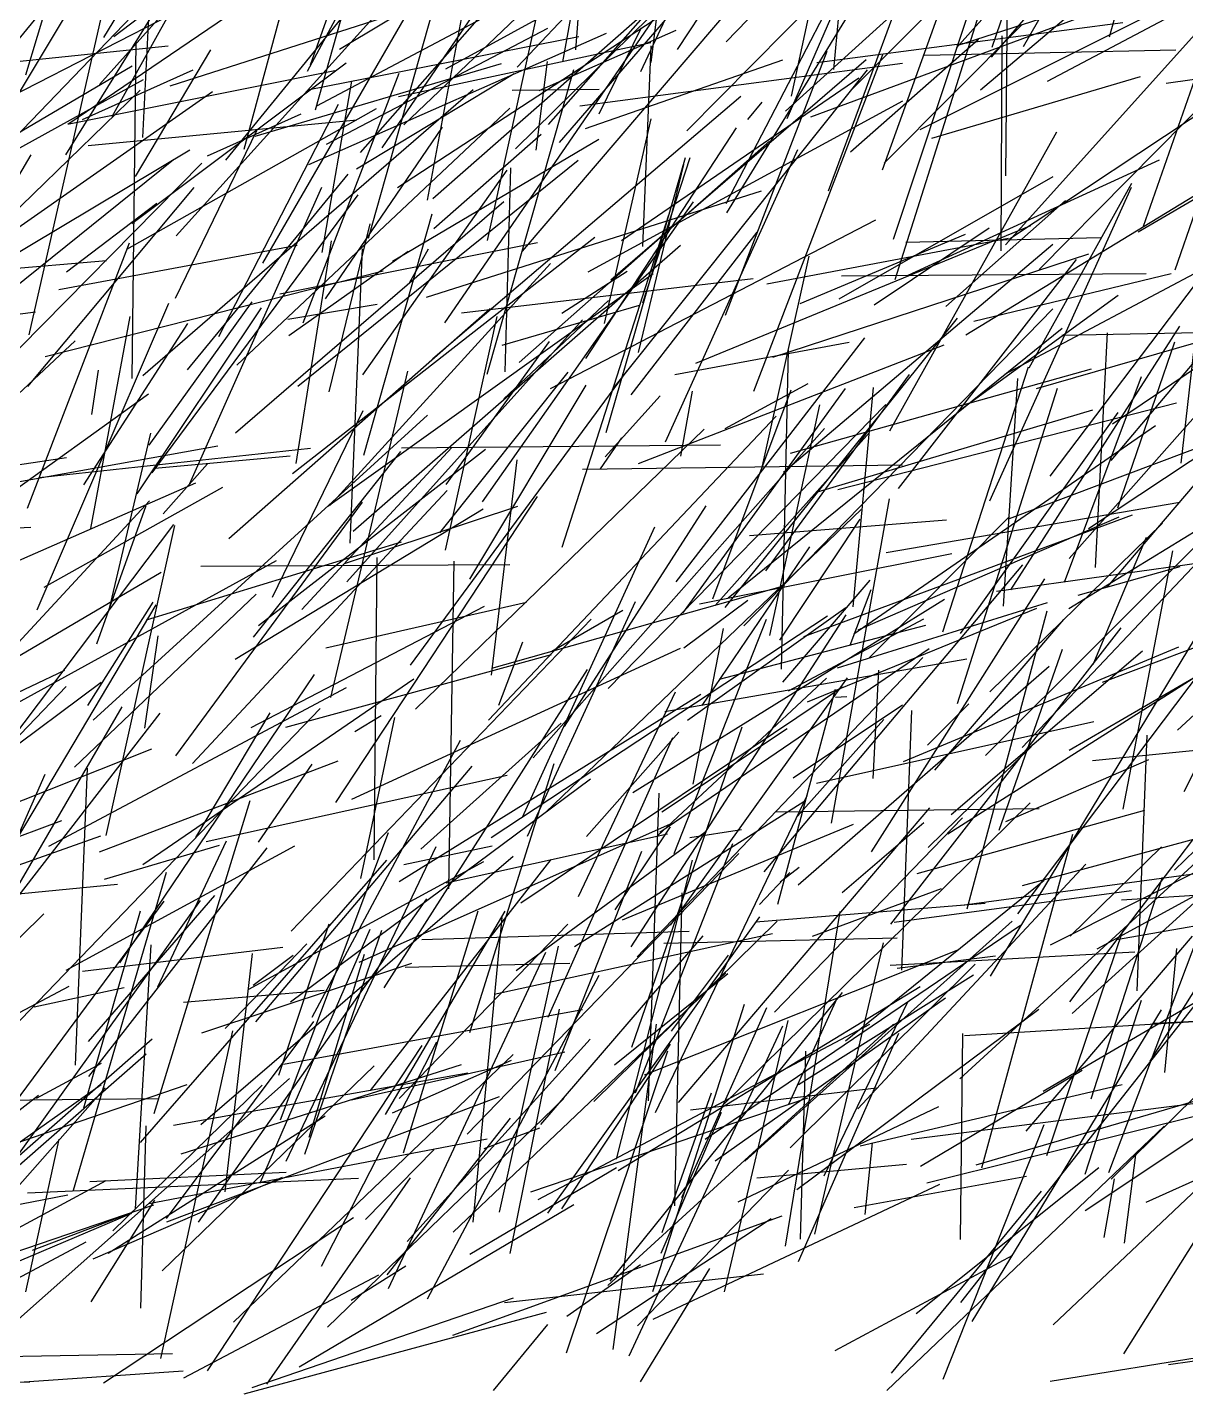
# Model space of a CAD drawing. Header units: metres. Extents: x 0 to 1019, y 0 to 619.
# Drawn here: x 523.8 to 592.2, y 0.1 to 80.8 of the extents above; entities that cross this region are included whole.
import ezdxf

# ---------------------------------------------------------------- set-up
doc = ezdxf.new("R2010")
doc.units = ezdxf.units.M

msp = doc.modelspace()

# ---------------------------------------------------------------- linework, layer by layer
at = {"color": 123}
msp.add_line((562.179, 79.497), (574.647, 98.557), dxfattribs=at)
at = {"color": 237}
for p, q in [((580.701, 79.034), (597.385, 98.423)), ((579.654, 63.443), (591.305, 66.268))]:
    msp.add_line(p, q, dxfattribs=at)
at = {"color": 202}
for p, q in [((540.329, 78.203), (550.45, 97.094)), ((551.916, 58.873), (558.099, 64.674)), ((520.297, 51.485), (530.962, 59.151)), ((532.891, 14.28), (549.417, 19.562))]:
    msp.add_line(p, q, dxfattribs=at)
at = {"color": 213}
for p, q in [((560.614, 78.729), (562.859, 96.847)), ((574.376, 72.781), (582.516, 80.963)), ((577.362, 36.942), (584.964, 45.826))]:
    msp.add_line(p, q, dxfattribs=at)
at = {"color": 93}
for p, q in [((587.672, 80.229), (592.328, 97.234)), ((573.777, 64.412), (580.569, 68.963)), ((570.381, 36.161), (586.748, 39.808)), ((586.233, 13.086), (589.562, 23.352))]:
    msp.add_line(p, q, dxfattribs=at)
at = {"color": 136}
for p, q in [((578.632, 79.591), (593.312, 96.047)), ((557.545, 75.694), (560.05, 80.797)), ((569.003, 36.487), (575.459, 40.788)), ((531.765, 7.38), (544.267, 19.486)), ((530.966, 11.351), (550.933, 15.166))]:
    msp.add_line(p, q, dxfattribs=at)
at = {"color": 186}
for p, q in [((556.178, 79.474), (557.41, 95.856)), ((569.309, 7.93), (575.237, 21.408))]:
    msp.add_line(p, q, dxfattribs=at)
at = {"color": 212}
for p, q in [((580.735, 79.626), (586.232, 95.621)), ((541.454, 73.891), (554.525, 80.752))]:
    msp.add_line(p, q, dxfattribs=at)
at = {"color": 107}
msp.add_line((528.916, 80.266), (547.807, 94.645), dxfattribs=at)
at = {"color": 124}
for p, q in [((568.892, 76.741), (572.743, 94.424)), ((566.798, 27.982), (580.334, 29.082)), ((591.151, 1.841), (605.533, 3.943))]:
    msp.add_line(p, q, dxfattribs=at)
at = {"color": 214}
for p, q in [((562.722, 74.697), (581.933, 94.113)), ((536.593, 73.603), (541.39, 91.301)), ((546.017, 75.034), (561.862, 90.147))]:
    msp.add_line(p, q, dxfattribs=at)
at = {"color": 91}
msp.add_line((540.805, 75.918), (545.59, 92.921), dxfattribs=at)
at = {"color": 160}
msp.add_line((544.752, 73.681), (558.02, 93.109), dxfattribs=at)
at = {"color": 70}
for p, q in [((552.716, 78.455), (565.725, 92.323)), ((591.673, 39.306), (607.256, 53.662)), ((585.461, 22.573), (601.794, 37.419))]:
    msp.add_line(p, q, dxfattribs=at)
at = {"color": 172}
for p, q in [((555.4, 78.756), (557.822, 92.207)), ((527.611, 57.938), (527.999, 60.565))]:
    msp.add_line(p, q, dxfattribs=at)
at = {"color": 154}
msp.add_line((574.261, 72.382), (581.344, 92.093), dxfattribs=at)
at = {"color": 148}
for p, q in [((520.907, 72.913), (532.276, 91.872)), ((586.428, 51.21), (604.31, 63.079)), ((530.742, 39.417), (531.522, 44.861)), ((558.68, 13.305), (576.498, 24.161)), ((579.116, 21.278), (598.325, 22.434))]:
    msp.add_line(p, q, dxfattribs=at)
at = {"color": 98}
for p, q in [((528.059, 77.419), (540.947, 91.812)), ((554.557, 75.061), (566.13, 88.222)), ((539.067, 39.48), (554.743, 43.761)), ((520.353, 33.912), (531.145, 38.198)), ((554.101, 16.018), (563.694, 27.149))]:
    msp.add_line(p, q, dxfattribs=at)
at = {"color": 144}
for p, q in [((530.621, 74.293), (531.468, 91.431)), ((556.574, 54.702), (575.454, 54.976)), ((568.392, 42.126), (573.546, 48.164))]:
    msp.add_line(p, q, dxfattribs=at)
at = {"color": 209}
for p, q in [((565.05, 79.942), (576.241, 91.525)), ((540.075, 63.344), (545.746, 78.101)), ((567.013, 29.008), (568.806, 30.9)), ((537.138, 24.247), (539.499, 26.014)), ((516.243, 11.349), (524.454, 17.749)), ((537.081, 0.482), (552.491, 5.772))]:
    msp.add_line(p, q, dxfattribs=at)
at = {"color": 33}
for p, q in [((540.506, 78.582), (544.815, 90.696)), ((548.449, 63.359), (561.066, 81.705)), ((526.279, 75.096), (541.951, 78.253)), ((541.205, 67.498), (542.96, 77.628)), ((541.393, 64.777), (548.301, 74.91)), ((515.568, 58.882), (524.032, 73.279)), ((585.349, 27.137), (590.736, 32.408))]:
    msp.add_line(p, q, dxfattribs=at)
at = {"color": 21}
for p, q in [((552.606, 73.617), (570.259, 91)), ((550.932, 60.321), (556.061, 78.307)), ((566.416, 50.79), (578.046, 51.712)), ((567.296, 30.927), (582.544, 49.07)), ((541.422, 44.164), (553.262, 46.849))]:
    msp.add_line(p, q, dxfattribs=at)
at = {"color": 44}
for p, q in [((560.002, 78.194), (565.913, 90.856)), ((528.801, 75.525), (534.424, 85.619)), ((551.223, 42.969), (568.508, 47.833))]:
    msp.add_line(p, q, dxfattribs=at)
at = {"color": 222}
for p, q in [((542.228, 79.504), (559.359, 89.801)), ((528.46, 33.084), (532.517, 51.375)), ((573.629, 32.121), (583.858, 48.226))]:
    msp.add_line(p, q, dxfattribs=at)
at = {"color": 54}
for p, q in [((547.41, 70.594), (551.057, 90.019)), ((547.421, 5.729), (557.552, 24.841))]:
    msp.add_line(p, q, dxfattribs=at)
at = {"color": 235}
for p, q in [((571.077, 71.141), (578.097, 90.218)), ((560.726, 6.15), (566.121, 23.123))]:
    msp.add_line(p, q, dxfattribs=at)
at = {"color": 51}
for p, q in [((565.037, 70.391), (574.841, 89.296)), ((590.308, 22.002), (606.305, 22.775))]:
    msp.add_line(p, q, dxfattribs=at)
at = {"color": 48}
for p, q in [((568.65, 75.425), (574.679, 89.322)), ((547.035, 32.282), (555.304, 39.715)), ((528.058, 32.106), (542.154, 37.485))]:
    msp.add_line(p, q, dxfattribs=at)
at = {"color": 82}
for p, q in [((526.086, 73.279), (535.468, 88.41)), ((586.593, 17.522), (590.797, 30.623))]:
    msp.add_line(p, q, dxfattribs=at)
at = {"color": 247}
for p, q in [((543.468, 73.404), (556.373, 88.07)), ((570.436, 53.368), (586.68, 58.221)), ((588.076, 26.939), (604.686, 29.845))]:
    msp.add_line(p, q, dxfattribs=at)
at = {"color": 156}
for p, q in [((572.399, 77.079), (584.037, 88.714)), ((539.237, 62.597), (546.288, 67.584))]:
    msp.add_line(p, q, dxfattribs=at)
at = {"color": 253}
for p, q in [((535.525, 72.952), (547.356, 87.483)), ((524.852, 61.369), (544.806, 66.415))]:
    msp.add_line(p, q, dxfattribs=at)
at = {"color": 129}
for p, q in [((543.939, 68.359), (549.311, 87.413)), ((583.517, 66.503), (600.831, 84.049)), ((562.478, 46.204), (572.078, 59.473))]:
    msp.add_line(p, q, dxfattribs=at)
at = {"color": 138}
for p, q in [((565.082, 69.84), (575.959, 87.578)), ((589.356, 68.716), (605.941, 78.435)), ((564.99, 57.104), (569.885, 59.767)), ((591.503, 31.032), (610.12, 49.135)), ((572.948, 14.763), (588.407, 18.38))]:
    msp.add_line(p, q, dxfattribs=at)
at = {"color": 163}
for p, q in [((550.955, 68.21), (555.055, 86.864)), ((517.786, 65.177), (534.727, 77.003)), ((532.562, 37.776), (543.579, 52.759))]:
    msp.add_line(p, q, dxfattribs=at)
at = {"color": 50}
for p, q in [((553.026, 67.579), (569.52, 86.887)), ((558.246, 65.893), (573.313, 78.905))]:
    msp.add_line(p, q, dxfattribs=at)
at = {"color": 159}
msp.add_line((581.53, 67.953), (598.068, 86.369), dxfattribs=at)
at = {"color": 1}
for p, q in [((584.004, 77.612), (601.438, 86.871)), ((546.003, 14.339), (550.401, 28.624))]:
    msp.add_line(p, q, dxfattribs=at)
at = {"color": 152}
for p, q in [((513.331, 67.949), (528.189, 86.064)), ((589.674, 69.065), (594.118, 81.809)), ((571.716, 64.777), (584.34, 71.988)), ((551.02, 39.889), (567.985, 57.839)), ((581.765, 51.807), (594.393, 56.557)), ((557.225, 17.382), (568.059, 28.027))]:
    msp.add_line(p, q, dxfattribs=at)
at = {"color": 168}
for p, q in [((528.326, 80.198), (531.891, 86.148)), ((581.275, 67.597), (581.329, 80.29)), ((547.742, 61.249), (565.902, 76.728)), ((585.277, 49.439), (598.069, 63.889)), ((586.67, 37.503), (599.216, 38.776)), ((578.897, 5.509), (593.615, 24.213))]:
    msp.add_line(p, q, dxfattribs=at)
at = {"color": 193}
for p, q in [((537.71, 66.883), (548.73, 85.951)), ((586.839, 48.91), (587.548, 62.765)), ((508.871, 26.197), (528.132, 33.066))]:
    msp.add_line(p, q, dxfattribs=at)
at = {"color": 143}
for p, q in [((555.202, 73.99), (565.379, 85.781)), ((518.173, 69.195), (529.993, 81.485)), ((576.751, 79.152), (591.572, 79.479)), ((527.547, 51.208), (529.871, 63.723)), ((578.877, 45), (588.18, 58.047))]:
    msp.add_line(p, q, dxfattribs=at)
at = {"color": 217}
msp.add_line((568.544, 75.841), (579.952, 86.184), dxfattribs=at)
at = {"color": 251}
msp.add_line((547.733, 70.693), (563.99, 84.987), dxfattribs=at)
at = {"color": 75}
for p, q in [((580.043, 77.104), (589.37, 85)), ((551.205, 42.55), (552.707, 55.257)), ((523.816, 11.982), (543.355, 12.843)), ((584.166, 0.867), (596.708, 2.874))]:
    msp.add_line(p, q, dxfattribs=at)
at = {"color": 201}
for p, q in [((548.499, 78.345), (559.734, 84.507)), ((574.911, 68.282), (579.232, 81.273))]:
    msp.add_line(p, q, dxfattribs=at)
at = {"color": 69}
for p, q in [((578.68, 79.722), (593.688, 84.578)), ((534.442, 1.473), (547.106, 20.675))]:
    msp.add_line(p, q, dxfattribs=at)
at = {"color": 99}
for p, q in [((581.553, 72.032), (581.657, 84.13)), ((575.206, 53.573), (585.719, 67.083)), ((527.136, 53.787), (533.277, 63.317))]:
    msp.add_line(p, q, dxfattribs=at)
at = {"color": 104}
for p, q in [((532.585, 68.48), (546.15, 83.526)), ((549.909, 8.358), (558.566, 13.474))]:
    msp.add_line(p, q, dxfattribs=at)
at = {"color": 115}
msp.add_line((540.879, 76.163), (555.384, 83.847), dxfattribs=at)
at = {"color": 196}
for p, q in [((571.39, 78.307), (571.862, 83.32)), ((575.51, 37.446), (591.754, 44.211)), ((580.126, 13.452), (585.497, 33.165)), ((544.947, 16.616), (552.007, 28.614)), ((561.359, 26.721), (575.144, 27.044))]:
    msp.add_line(p, q, dxfattribs=at)
at = {"color": 179}
for p, q in [((517.994, 74.239), (533.943, 82.401)), ((518.796, 64.833), (533.396, 73.564)), ((516.19, 3.18), (527.275, 9.082)), ((571.471, 2.672), (581.967, 8.305))]:
    msp.add_line(p, q, dxfattribs=at)
at = {"color": 239}
for p, q in [((523.725, 77.985), (525.248, 83.074)), ((528.357, 30.511), (535.142, 32.509)), ((527.059, 25.064), (538.884, 26.481))]:
    msp.add_line(p, q, dxfattribs=at)
at = {"color": 95}
for p, q in [((526.196, 75.078), (537.713, 82.913)), ((581.767, 68.317), (594.84, 76.983)), ((520.627, 63.501), (532.421, 73.002)), ((542.654, 48.057), (556.565, 63.538)), ((535.475, 12.039), (537.098, 26.11))]:
    msp.add_line(p, q, dxfattribs=at)
at = {"color": 13}
for p, q in [((545.652, 71.337), (562.715, 82.518)), ((530.191, 71.991), (534.641, 79.471)), ((572.086, 20.947), (583.806, 30.434)), ((545.36, 16.705), (552.381, 19.806)), ((537.934, 0.692), (546.425, 12.875))]:
    msp.add_line(p, q, dxfattribs=at)
at = {"color": 140}
for p, q in [((570.042, 75.513), (589.589, 82.754)), ((535.98, 4.348), (552.465, 20.155))]:
    msp.add_line(p, q, dxfattribs=at)
at = {"color": 34}
for p, q in [((575.02, 65.9), (580.221, 82.405)), ((562.891, 32.962), (565.955, 33.442))]:
    msp.add_line(p, q, dxfattribs=at)
at = {"color": 23}
msp.add_line((582.597, 79.676), (584.247, 82.561), dxfattribs=at)
at = {"color": 52}
for p, q in [((523.903, 62.634), (528.274, 81.864)), ((532.24, 77.345), (545.26, 81.511)), ((522.011, 72.937), (530.657, 77.727)), ((545.354, 67), (557.528, 74.188)), ((567.379, 48.703), (575.861, 60.298))]:
    msp.add_line(p, q, dxfattribs=at)
at = {"color": 2}
for p, q in [((576.488, 74.759), (590.921, 81.986)), ((527.369, 40.763), (531.227, 46.855)), ((561.434, 40.399), (579.248, 43.502))]:
    msp.add_line(p, q, dxfattribs=at)
at = {"color": 64}
for p, q in [((570.393, 78.727), (588.45, 81.092)), ((561.767, 27.787), (572.209, 42.39)), ((575.141, 25.253), (580.942, 25.984))]:
    msp.add_line(p, q, dxfattribs=at)
at = {"color": 94}
for p, q in [((529.99, 60.071), (530.233, 79.961)), ((574.701, 56.982), (584.552, 74.635)), ((552.005, 60.448), (552.332, 72.511)), ((591.897, 55.056), (593.445, 68.748)), ((561.205, 8.409), (564.762, 16.74)), ((560.732, 4.528), (577.653, 12.49))]:
    msp.add_line(p, q, dxfattribs=at)
at = {"color": 234}
for p, q in [((540.344, 77.106), (556.345, 80.259)), ((535.105, 62.552), (542.166, 76.257)), ((528.651, 46.492), (531.094, 56.844)), ((590.933, 19.089), (591.64, 26.415))]:
    msp.add_line(p, q, dxfattribs=at)
at = {"color": 161}
for p, q in [((540.408, 72.693), (557.975, 80.446)), ((552.298, 8.395), (555.204, 22.835)), ((512.214, 4.445), (531.172, 21.069))]:
    msp.add_line(p, q, dxfattribs=at)
at = {"color": 171}
for p, q in [((545.71, 76.711), (560.59, 79.901)), ((537.555, 12.606), (544.027, 27.557))]:
    msp.add_line(p, q, dxfattribs=at)
at = {"color": 72}
for p, q in [((554.006, 77.064), (562.101, 80.633)), ((505.972, 50.546), (524.009, 51.277)), ((537.455, 32.681), (540.619, 37.297))]:
    msp.add_line(p, q, dxfattribs=at)
at = {"color": 158}
for p, q in [((572.385, 73.449), (579.934, 80.1)), ((529.683, 67.695), (544.4, 76.015)), ((533.262, 60.57), (542.737, 72.129)), ((563.474, 46.765), (578.353, 49.731))]:
    msp.add_line(p, q, dxfattribs=at)
at = {"color": 26}
for p, q in [((516.283, 78.055), (532.114, 79.708)), ((561.825, 21.522), (565.184, 26.011))]:
    msp.add_line(p, q, dxfattribs=at)
at = {"color": 204}
for p, q in [((560.12, 67.864), (560.614, 79.708)), ((540.002, 46.43), (548.847, 55.989))]:
    msp.add_line(p, q, dxfattribs=at)
at = {"color": 61}
for p, q in [((564.996, 63.795), (570.997, 79.392)), ((569.429, 9.25), (569.738, 20.349)), ((528.845, 9.738), (537.655, 18.348))]:
    msp.add_line(p, q, dxfattribs=at)
at = {"color": 56}
for p, q in [((566.676, 59.308), (574.294, 79.194)), ((539.677, 55.051), (541.756, 68.198)), ((513.353, 62.534), (524.295, 64.003)), ((536.062, 43.489), (550.709, 52.374))]:
    msp.add_line(p, q, dxfattribs=at)
at = {"color": 139}
for p, q in [((519.21, 72.185), (529.981, 78.519)), ((523.823, 52.415), (529.839, 68.078)), ((573.509, 43.587), (581.758, 51.925)), ((540.617, 22.362), (549.359, 38.714)), ((570.144, 27.137), (577.755, 29.96)), ((568.814, 14.642), (579.733, 25.489)), ((561.269, 9.639), (564.172, 17.877))]:
    msp.add_line(p, q, dxfattribs=at)
at = {"color": 92}
for p, q in [((527.061, 75.352), (533.583, 78.299)), ((536.089, 56.858), (551.932, 70.509)), ((583.36, 59.481), (601.217, 64.609)), ((553.508, 12.041), (569.872, 17.588))]:
    msp.add_line(p, q, dxfattribs=at)
at = {"color": 145}
for p, q in [((529.971, 69.22), (542.617, 78.709)), ((539.456, 54.447), (557.296, 68.416))]:
    msp.add_line(p, q, dxfattribs=at)
at = {"color": 166}
for p, q in [((537.242, 74.367), (551.78, 78.664)), ((572.533, 46.579), (573.729, 59.538)), ((559.786, 25.912), (576.647, 43.586)), ((568.544, 8.831), (571.768, 28.599))]:
    msp.add_line(p, q, dxfattribs=at)
at = {"color": 102}
for p, q in [((553.837, 73.548), (554.508, 78.774)), ((554.759, 43.969), (558.947, 46.382)), ((539.367, 27.424), (557.083, 45.849)), ((537.294, 22.087), (550.051, 37.166)), ((543.753, 10.413), (547.794, 14.511))]:
    msp.add_line(p, q, dxfattribs=at)
at = {"color": 170}
for p, q in [((556.403, 76.171), (575.446, 78.692)), ((578.004, 64.318), (585.073, 70.57)), ((527.685, 39.882), (547.427, 57.906)), ((562.43, 11.703), (567.436, 22.93))]:
    msp.add_line(p, q, dxfattribs=at)
at = {"color": 203}
for p, q in [((556.747, 74.824), (568.381, 78.875)), ((588.15, 52.423), (591.521, 62.23)), ((554.396, 34.459), (573.02, 52.321))]:
    msp.add_line(p, q, dxfattribs=at)
at = {"color": 223}
for p, q in [((558.332, 59.421), (573.392, 78.293)), ((537.452, 45.474), (550.84, 55.898)), ((571.607, 42.989), (584.007, 46.846))]:
    msp.add_line(p, q, dxfattribs=at)
at = {"color": 62}
for p, q in [((591.005, 77.505), (601.775, 78.989)), ((566.092, 45.463), (584.323, 64.18)), ((537.156, 44.789), (545.84, 55.749)), ((568.211, 44.609), (572.943, 51.756)), ((559.447, 26.516), (572.118, 46.11)), ((562.226, 17.323), (577.068, 34.708)), ((558.489, 28.684), (561.758, 33.589)), ((558.366, 2.739), (560.942, 21.949))]:
    msp.add_line(p, q, dxfattribs=at)
at = {"color": 244}
for p, q in [((543.229, 72.442), (552.543, 78.081)), ((530.842, 45.813), (545.879, 50.414)), ((558.197, 6.761), (571.9, 23.819))]:
    msp.add_line(p, q, dxfattribs=at)
at = {"color": 230}
for p, q in [((558.873, 68.221), (572.864, 77.818)), ((571.629, 53.503), (591.617, 58.632)), ((537.02, 39.449), (550.781, 46.623)), ((550.106, 10.252), (551.828, 28.231))]:
    msp.add_line(p, q, dxfattribs=at)
at = {"color": 19}
for p, q in [((577.176, 74.263), (589.5, 77.889)), ((541.718, 41.225), (546.265, 60.489)), ((580.997, 47.508), (599.062, 50.025)), ((586.696, 43.186), (589.851, 50.702)), ((550.758, 14.603), (554.04, 15.826)), ((520.239, 0.687), (523.954, 0.823))]:
    msp.add_line(p, q, dxfattribs=at)
at = {"color": 5}
for p, q in [((510.937, 58.119), (530.461, 77.093)), ((567.898, 22.646), (578.982, 34.127))]:
    msp.add_line(p, q, dxfattribs=at)
at = {"color": 84}
for p, q in [((530.617, 60.236), (550.112, 77.119)), ((542.855, 50.343), (543.584, 67.718)), ((584.192, 26.631), (597.936, 33.546)), ((559.992, 0.815), (564.083, 7.507))]:
    msp.add_line(p, q, dxfattribs=at)
at = {"color": 219}
msp.add_line((552.418, 77.095), (557.542, 77.144), dxfattribs=at)
at = {"color": 207}
for p, q in [((536.169, 60.847), (552.276, 76.022)), ((555.346, 11.034), (561.764, 20.75))]:
    msp.add_line(p, q, dxfattribs=at)
at = {"color": 28}
for p, q in [((556.905, 66.36), (575.477, 76.454)), ((548.674, 29.922), (548.993, 49.274)), ((539.849, 1.712), (556.064, 11.284))]:
    msp.add_line(p, q, dxfattribs=at)
at = {"color": 114}
msp.add_line((566.315, 75.361), (567.16, 76.377), dxfattribs=at)
at = {"color": 231}
for p, q in [((527.387, 73.825), (543.257, 75.342)), ((587.851, 57.382), (607.555, 70.741)), ((575.649, 68.106), (587.125, 68.394))]:
    msp.add_line(p, q, dxfattribs=at)
at = {"color": 184}
for p, q in [((534.444, 73.215), (539.959, 75.682)), ((555.646, 4.694), (559.98, 7.752))]:
    msp.add_line(p, q, dxfattribs=at)
at = {"color": 236}
msp.add_line((557.86, 63.313), (560.615, 75.402), dxfattribs=at)
at = {"color": 229}
msp.add_line((591.532, 66.486), (594.681, 75.568), dxfattribs=at)
at = {"color": 40}
for p, q in [((532.546, 64.804), (537.347, 74.703)), ((543.029, 51.043), (562.355, 67.937)), ((562.764, 39.898), (572.098, 46.542))]:
    msp.add_line(p, q, dxfattribs=at)
at = {"color": 12}
for p, q in [((547.799, 68.919), (554.121, 74.487)), ((574.718, 25.429), (589.157, 26.204)), ((515.321, 3.363), (528.402, 18.186))]:
    msp.add_line(p, q, dxfattribs=at)
at = {"color": 228}
for p, q in [((556.762, 61.242), (565.653, 74.872)), ((538.654, 18.92), (541.615, 27.855))]:
    msp.add_line(p, q, dxfattribs=at)
at = {"color": 215}
for p, q in [((587.759, 55.219), (604.295, 74.832)), ((526.583, 37.115), (537.308, 47.337)), ((543.139, 39.23), (544.679, 40.175)), ((558.463, 19.544), (565.149, 24.927))]:
    msp.add_line(p, q, dxfattribs=at)
at = {"color": 250}
for p, q in [((552.826, 61.01), (567.603, 74.071)), ((560.459, 17.405), (561.081, 35.571))]:
    msp.add_line(p, q, dxfattribs=at)
at = {"color": 141}
for p, q in [((561.468, 56.333), (569.276, 73.591)), ((572.807, 16.949), (586.267, 31.394))]:
    msp.add_line(p, q, dxfattribs=at)
at = {"color": 58}
for p, q in [((514.545, 52.957), (534.11, 72.776)), ((557.904, 55.431), (561.155, 59.048)), ((521.718, 42.797), (531.014, 52.844)), ((521.795, 12.174), (534.021, 29.246)), ((569.317, 18.384), (579.634, 24.86))]:
    msp.add_line(p, q, dxfattribs=at)
at = {"color": 119}
for p, q in [((539.775, 59.604), (556.311, 72.961)), ((558.079, 41.753), (574.465, 58.538)), ((576.93, 38.409), (579.364, 40.855)), ((531.291, 16.665), (536.964, 35.146)), ((535.47, 21.691), (540.306, 26.683)), ((566.855, 12.87), (575.685, 13.671))]:
    msp.add_line(p, q, dxfattribs=at)
at = {"color": 211}
for p, q in [((557.953, 56.868), (562.64, 73.119)), ((582.507, 38.276), (599.603, 56.364)), ((520.034, 1.635), (539.276, 18.73))]:
    msp.add_line(p, q, dxfattribs=at)
at = {"color": 178}
for p, q in [((559.869, 61.593), (562.551, 72.693)), ((540.184, 14.269), (544.734, 27.492))]:
    msp.add_line(p, q, dxfattribs=at)
at = {"color": 121}
msp.add_line((560.133, 64.54), (562.924, 73.116), dxfattribs=at)
at = {"color": 63}
for p, q in [((575.786, 66.157), (590.609, 72.978)), ((582.915, 60.696), (588.993, 71.597))]:
    msp.add_line(p, q, dxfattribs=at)
at = {"color": 241}
for p, q in [((543.602, 60.279), (552.124, 72.36)), ((585.015, 48.041), (589.556, 60.179)), ((553.658, 37.672), (570.838, 57.103)), ((578.324, 34.317), (589.622, 43.982))]:
    msp.add_line(p, q, dxfattribs=at)
at = {"color": 147}
for p, q in [((579.178, 62.645), (594.318, 71.873)), ((542.518, 49.142), (552.743, 52.524))]:
    msp.add_line(p, q, dxfattribs=at)
at = {"color": 42}
for p, q in [((523.841, 59.586), (533.656, 71.344)), ((547.361, 64.857), (567.129, 71.153)), ((585.813, 47.272), (591.83, 48.958)), ((569.834, 40.982), (583.371, 46.505)), ((548.524, 30.289), (561.588, 33.185)), ((513.692, 17.357), (531.591, 17.542))]:
    msp.add_line(p, q, dxfattribs=at)
at = {"color": 66}
for p, q in [((533.403, 53.872), (541.187, 71.356)), ((563.618, 40.75), (569.984, 50.129)), ((581.545, 33.906), (589.987, 37.574)), ((568.233, 30.342), (569.353, 31.217)), ((545.739, 17.555), (555.703, 27.841))]:
    msp.add_line(p, q, dxfattribs=at)
at = {"color": 89}
msp.add_line((580.613, 52.85), (588.967, 71.363), dxfattribs=at)
at = {"color": 191}
for p, q in [((526.119, 66.363), (531.455, 70.421)), ((546.704, 40.538), (563.742, 57.064))]:
    msp.add_line(p, q, dxfattribs=at)
at = {"color": 90}
msp.add_line((531.162, 54.495), (543.33, 70.907), dxfattribs=at)
at = {"color": 220}
msp.add_line((550.657, 52.783), (563.114, 70.489), dxfattribs=at)
at = {"color": 117}
for p, q in [((543.668, 55.534), (547.691, 69.784)), ((549.766, 15.439), (565.786, 32.008)), ((531.675, 2.202), (535.924, 21.548))]:
    msp.add_line(p, q, dxfattribs=at)
at = {"color": 88}
for p, q in [((554.671, 59.475), (573.874, 69.434)), ((565.17, 47.105), (584.864, 63.032)), ((574.754, 27.841), (588.345, 45.347)), ((589.298, 23.901), (589.893, 39.006)), ((579.57, 4.378), (590.727, 22.783))]:
    msp.add_line(p, q, dxfattribs=at)
at = {"color": 31}
for p, q in [((555.37, 50.097), (561.659, 69.721)), ((570.824, 12.993), (575.768, 23.253))]:
    msp.add_line(p, q, dxfattribs=at)
at = {"color": 226}
for p, q in [((581.492, 60.319), (598.527, 69.383)), ((556.086, 26.517), (569.624, 35.09)), ((530.487, 14.944), (545.01, 31.618)), ((586.221, 10.939), (598.723, 19.27))]:
    msp.add_line(p, q, dxfattribs=at)
at = {"color": 41}
for p, q in [((541.611, 59.28), (544.043, 69.201)), ((538.712, 65.065), (553.914, 68.089)), ((588.521, 2.476), (599.122, 19.4)), ((551.31, 0.309), (554.512, 4.197))]:
    msp.add_line(p, q, dxfattribs=at)
at = {"color": 96}
msp.add_line((559.433, 59.095), (566.873, 68.696), dxfattribs=at)
at = {"color": 206}
for p, q in [((563.252, 60.979), (583.022, 69.104)), ((551.619, 40.78), (553.051, 44.524))]:
    msp.add_line(p, q, dxfattribs=at)
at = {"color": 57}
msp.add_line((569.406, 64.494), (579.169, 68.578), dxfattribs=at)
at = {"color": 86}
for p, q in [((525.657, 65.325), (539.722, 67.941)), ((562.555, 44.162), (566.328, 46.978))]:
    msp.add_line(p, q, dxfattribs=at)
at = {"color": 116}
msp.add_line((567.442, 65.657), (581.703, 68.353), dxfattribs=at)
at = {"color": 112}
msp.add_line((568.434, 54.529), (584.324, 67.992), dxfattribs=at)
at = {"color": 233}
msp.add_line((519.063, 66.221), (528.471, 67.025), dxfattribs=at)
at = {"color": 192}
for p, q in [((546.353, 65.706), (547.478, 67.723)), ((554.538, 22.345), (561.901, 38.858))]:
    msp.add_line(p, q, dxfattribs=at)
at = {"color": 135}
for p, q in [((567.188, 54.904), (569.948, 67.293)), ((584.168, 54.289), (592.79, 65.722)), ((524.211, 22.958), (529.516, 24.099)), ((579.804, 13.63), (595.724, 18.298))]:
    msp.add_line(p, q, dxfattribs=at)
at = {"color": 205}
for p, q in [((567.791, 61.331), (586.436, 67.43)), ((520.711, 53.518), (535.049, 56.081)), ((574.953, 27.965), (588.965, 29.839))]:
    msp.add_line(p, q, dxfattribs=at)
at = {"color": 97}
for p, q in [((541.539, 52.529), (560.738, 66.256)), ((527.577, 5.553), (531.327, 11.55))]:
    msp.add_line(p, q, dxfattribs=at)
at = {"color": 195}
for p, q in [((541.685, 52.591), (554.683, 66.85)), ((552.934, 29.1), (571.901, 41.85)), ((530.189, 11.028), (531.116, 26.631))]:
    msp.add_line(p, q, dxfattribs=at)
at = {"color": 46}
for p, q in [((555.356, 63.929), (559.208, 66.409)), ((573.72, 36.449), (574.055, 42.84)), ((585.323, 23.262), (592.583, 32.829)), ((576.508, 13.551), (586.058, 19.229))]:
    msp.add_line(p, q, dxfattribs=at)
at = {"color": 111}
for p, q in [((571.858, 66.127), (589.836, 66.273)), ((533.04, 1.066), (544.554, 7.131))]:
    msp.add_line(p, q, dxfattribs=at)
at = {"color": 190}
msp.add_line((549.421, 63.949), (566.636, 65.96), dxfattribs=at)
at = {"color": 101}
for p, q in [((530.994, 56.122), (537.065, 64.597)), ((562.014, 60.302), (572.301, 62.208)), ((568.317, 42.902), (568.721, 61.732))]:
    msp.add_line(p, q, dxfattribs=at)
at = {"color": 175}
for p, q in [((578.908, 58.244), (588.167, 64.988)), ((534.049, 48.989), (552.269, 49.078))]:
    msp.add_line(p, q, dxfattribs=at)
at = {"color": 87}
for p, q in [((524.394, 46.406), (532.146, 64.506)), ((545.749, 30.365), (563.554, 41.433)), ((533.012, 23.245), (541.325, 23.95))]:
    msp.add_line(p, q, dxfattribs=at)
at = {"color": 7}
for p, q in [((530.294, 53.263), (537.618, 64.227)), ((561.011, 33.087), (570.973, 42.372)), ((577.841, 0.973), (583.807, 16.02))]:
    msp.add_line(p, q, dxfattribs=at)
at = {"color": 68}
for p, q in [((535.691, 50.616), (551.125, 64.207)), ((564.655, 42.317), (576.819, 45.503)), ((583.746, 17.993), (601.557, 28.398)), ((583.967, 14.176), (588.456, 27.45)), ((558.064, 6.502), (574.914, 21.939)), ((588.558, 9.002), (589.21, 14.232))]:
    msp.add_line(p, q, dxfattribs=at)
at = {"color": 200}
msp.add_line((539.181, 63.558), (544.446, 64.453), dxfattribs=at)
at = {"color": 18}
for p, q in [((551.817, 62.037), (559.932, 64.391)), ((526.638, 19.528), (527.349, 37.059)), ((517.194, 6.473), (531.274, 11.272))]:
    msp.add_line(p, q, dxfattribs=at)
at = {"color": 245}
for p, q in [((548.476, 49.93), (551.538, 63.719)), ((587.244, 42.138), (604.013, 48.435)), ((505.859, 9.806), (524.783, 28.459)), ((576.876, 12.563), (596.007, 17.336))]:
    msp.add_line(p, q, dxfattribs=at)
at = {"color": 65}
for p, q in [((564.977, 46.537), (578.69, 63.619)), ((553.33, 33.033), (559.702, 46.897))]:
    msp.add_line(p, q, dxfattribs=at)
at = {"color": 224}
for p, q in [((581.837, 47.588), (591.824, 63.151)), ((533.553, 37.334), (548.578, 53.442)), ((582.526, 30.131), (594.505, 33.366)), ((578.943, 28.961), (598.191, 31.566)), ((559.809, 4.12), (568.713, 13.312))]:
    msp.add_line(p, q, dxfattribs=at)
at = {"color": 128}
for p, q in [((510.474, 47.185), (526.621, 62.298)), ((589.828, 11.435), (600.121, 16.07))]:
    msp.add_line(p, q, dxfattribs=at)
at = {"color": 125}
for p, q in [((548.512, 53.801), (554.625, 62.242)), ((575.417, 25.137), (575.992, 40.46))]:
    msp.add_line(p, q, dxfattribs=at)
at = {"color": 38}
for p, q in [((562.091, 48.063), (573.227, 62.47)), ((522.44, 2.311), (532.365, 2.488))]:
    msp.add_line(p, q, dxfattribs=at)
at = {"color": 246}
for p, q in [((584.846, 62.613), (599.91, 62.912)), ((547.088, 26.931), (562.855, 27.43))]:
    msp.add_line(p, q, dxfattribs=at)
at = {"color": 8}
for p, q in [((559.864, 55.039), (577.907, 62.044)), ((560.234, 18.948), (578.768, 26.346))]:
    msp.add_line(p, q, dxfattribs=at)
at = {"color": 109}
msp.add_line((568.833, 55.652), (586.605, 60.641), dxfattribs=at)
at = {"color": 39}
for p, q in [((577.837, 45.102), (582.889, 60.755)), ((561.972, 32.02), (567.417, 45.858))]:
    msp.add_line(p, q, dxfattribs=at)
at = {"color": 16}
for p, q in [((546.41, 43.14), (559.201, 60.507)), ((585.258, 46.491), (605.088, 58.607)), ((587.622, 13.191), (594.524, 31.474)), ((526.52, 12.147), (532.023, 30.907))]:
    msp.add_line(p, q, dxfattribs=at)
at = {"color": 197}
for p, q in [((548.151, 50.945), (555.717, 60.437)), ((519.064, 24.069), (531.634, 40.299))]:
    msp.add_line(p, q, dxfattribs=at)
at = {"color": 254}
msp.add_line((581.404, 46.621), (582.249, 60.063), dxfattribs=at)
at = {"color": 149}
for p, q in [((549.924, 48.225), (556.792, 59.668)), ((544.057, 18.026), (554.719, 31.663)), ((562.939, 16.88), (573.924, 18.183))]:
    msp.add_line(p, q, dxfattribs=at)
at = {"color": 249}
for p, q in [((562.367, 55.485), (563.063, 59.31)), ((582.754, 15.621), (592.562, 27.128))]:
    msp.add_line(p, q, dxfattribs=at)
at = {"color": 242}
for p, q in [((564.267, 47.055), (568.871, 59.386)), ((527.432, 18.847), (537.967, 32.354))]:
    msp.add_line(p, q, dxfattribs=at)
at = {"color": 103}
msp.add_line((578.692, 40.866), (584.588, 59.495), dxfattribs=at)
at = {"color": 43}
for p, q in [((538.266, 47.143), (543.625, 58.184)), ((538.924, 19.577), (556.571, 22.802)), ((514.772, 12.061), (533.238, 18.377))]:
    msp.add_line(p, q, dxfattribs=at)
at = {"color": 67}
for p, q in [((567.618, 44.881), (570.577, 58.516)), ((582.259, 28.462), (595.198, 45.636)), ((556.322, 29.488), (562.055, 41.57)), ((518.567, 22.037), (529.41, 40.685))]:
    msp.add_line(p, q, dxfattribs=at)
at = {"color": 248}
for p, q in [((572.572, 44.992), (590.376, 57.297)), ((524.113, 8.594), (529.649, 10.698))]:
    msp.add_line(p, q, dxfattribs=at)
at = {"color": 153}
for p, q in [((587.546, 47.76), (596.322, 58.064)), ((551.184, 32.964), (571.032, 46.05)), ((579.257, 28.756), (583.99, 46.348))]:
    msp.add_line(p, q, dxfattribs=at)
at = {"color": 79}
for p, q in [((557.631, 54.732), (558.882, 56.569)), ((564.761, 17.088), (582.974, 35.015))]:
    msp.add_line(p, q, dxfattribs=at)
at = {"color": 37}
msp.add_line((564.396, 46.659), (573.508, 56.879), dxfattribs=at)
at = {"color": 9}
for p, q in [((524.51, 54.226), (540.517, 55.942)), ((517, 29.013), (529.12, 30.209))]:
    msp.add_line(p, q, dxfattribs=at)
at = {"color": 6}
for p, q in [((545.888, 55.967), (564.717, 56.156)), ((580.636, 24.777), (592.68, 44.655)), ((590.065, 19.763), (596.702, 30.323))]:
    msp.add_line(p, q, dxfattribs=at)
at = {"color": 73}
msp.add_line((514.676, 53.678), (526.111, 55.409), dxfattribs=at)
at = {"color": 130}
for p, q in [((531.327, 54.77), (539.314, 55.503)), ((552.645, 25.101), (563.791, 33.28)), ((568.74, 17.212), (571.506, 23.291))]:
    msp.add_line(p, q, dxfattribs=at)
at = {"color": 181}
for p, q in [((531.829, 52.072), (534.441, 55.017)), ((564.387, 13.879), (577.986, 23.494))]:
    msp.add_line(p, q, dxfattribs=at)
at = {"color": 77}
msp.add_line((580.34, 37.807), (597.845, 55.26), dxfattribs=at)
at = {"color": 151}
msp.add_line((515.385, 45.838), (533.755, 53.913), dxfattribs=at)
at = {"color": 78}
for p, q in [((524.799, 47.745), (535.341, 53.641)), ((522.433, 21.185), (541.082, 40.572)), ((563.809, 15.153), (582.418, 27.783))]:
    msp.add_line(p, q, dxfattribs=at)
at = {"color": 133}
for p, q in [((527.899, 44.405), (530.825, 52.569)), ((571.896, 29.724), (576.718, 33.844))]:
    msp.add_line(p, q, dxfattribs=at)
at = {"color": 47}
for p, q in [((542.001, 35.021), (553.919, 53.09)), ((546.098, 25.311), (555.823, 25.547))]:
    msp.add_line(p, q, dxfattribs=at)
at = {"color": 100}
for p, q in [((555.496, 39.516), (563.862, 52.546)), ((571.251, 33.802), (574.682, 52.967))]:
    msp.add_line(p, q, dxfattribs=at)
at = {"color": 216}
for p, q in [((574.477, 49.787), (591.812, 52.763)), ((580.599, 41.568), (590.794, 51.522))]:
    msp.add_line(p, q, dxfattribs=at)
at = {"color": 25}
for p, q in [((569.628, 44.828), (589.021, 52.024)), ((568.097, 29.026), (571.494, 41.729)), ((554.525, 10.776), (567.036, 28.278)), ((540.438, 15.263), (543.708, 26.073)), ((548.931, 9.66), (565.022, 24.974))]:
    msp.add_line(p, q, dxfattribs=at)
at = {"color": 182}
for p, q in [((572.836, 45.233), (588.229, 51.904)), ((534.367, 32.723), (552.114, 36.646)), ((527.484, 12.658), (539.081, 13.208))]:
    msp.add_line(p, q, dxfattribs=at)
at = {"color": 45}
for p, q in [((518.996, 33.619), (532.456, 51.446)), ((542.946, 35.233), (562.354, 44.142)), ((539.337, 23.267), (557.045, 36.418)), ((567.946, 34.474), (583.519, 34.672)), ((526.087, 25.119), (539.587, 32.469)), ((527.13, 17.006), (530.479, 28.638)), ((574.534, 0.31), (590.886, 15.921))]:
    msp.add_line(p, q, dxfattribs=at)
at = {"color": 29}
for p, q in [((553.035, 34.164), (560.826, 51.297)), ((592.07, 35.68), (599.662, 50.713)), ((529.27, 25.563), (540.746, 42.581))]:
    msp.add_line(p, q, dxfattribs=at)
at = {"color": 167}
msp.add_line((521.695, 40.086), (538.51, 49.313), dxfattribs=at)
at = {"color": 105}
msp.add_line((544.266, 31.651), (544.44, 49.504), dxfattribs=at)
at = {"color": 106}
for p, q in [((588.472, 34.63), (591.4, 49.896)), ((546.221, 9.111), (557.012, 21.064))]:
    msp.add_line(p, q, dxfattribs=at)
at = {"color": 24}
msp.add_line((514.578, 38.542), (531.701, 48.622), dxfattribs=at)
at = {"color": 71}
for p, q in [((572.37, 44.315), (573.609, 47.602)), ((551.67, 10.831), (555.143, 26.555)), ((578.871, 9.232), (579.001, 21.381))]:
    msp.add_line(p, q, dxfattribs=at)
at = {"color": 10}
for p, q in [((559.53, 35.622), (577.926, 47.039)), ((565.758, 11.45), (577.586, 17.079))]:
    msp.add_line(p, q, dxfattribs=at)
at = {"color": 36}
msp.add_line((521.103, 29.376), (531.405, 46.691), dxfattribs=at)
at = {"color": 132}
for p, q in [((563.102, 36.113), (564.885, 45.31)), ((575.957, 15.157), (592.591, 17.255))]:
    msp.add_line(p, q, dxfattribs=at)
at = {"color": 208}
msp.add_line((568.713, 41.621), (576.713, 45.883), dxfattribs=at)
at = {"color": 225}
msp.add_line((585.287, 38.117), (597.572, 45.272), dxfattribs=at)
at = {"color": 55}
for p, q in [((578.131, 33.18), (596.053, 44.555)), ((554.96, 19.2), (560.062, 32.156))]:
    msp.add_line(p, q, dxfattribs=at)
at = {"color": 142}
for p, q in [((561.12, 33.278), (577.025, 44.124)), ((542.94, 17.479), (555.528, 20.304))]:
    msp.add_line(p, q, dxfattribs=at)
at = {"color": 174}
for p, q in [((581.155, 33.398), (584.898, 44.081)), ((560.871, 16.734), (569.827, 35.434))]:
    msp.add_line(p, q, dxfattribs=at)
at = {"color": 232}
for p, q in [((513.055, 36.694), (526.008, 42.845)), ((570.274, 9.534), (574.323, 26.752))]:
    msp.add_line(p, q, dxfattribs=at)
at = {"color": 3}
for p, q in [((544.861, 24.078), (556.854, 42.873)), ((539.071, 13.844), (547.939, 32.426)), ((587.762, 12.791), (607.596, 32.336))]:
    msp.add_line(p, q, dxfattribs=at)
at = {"color": 227}
for p, q in [((569.298, 30.158), (584.099, 43.079)), ((574.798, 1.336), (583.645, 12.077))]:
    msp.add_line(p, q, dxfattribs=at)
at = {"color": 76}
for p, q in [((519.047, 35.34), (528.161, 42.13)), ((576.306, 30.835), (589.757, 34.582))]:
    msp.add_line(p, q, dxfattribs=at)
at = {"color": 164}
msp.add_line((530.629, 31.371), (546.611, 42.326), dxfattribs=at)
at = {"color": 183}
msp.add_line((512.171, 27.336), (526.093, 41.884), dxfattribs=at)
at = {"color": 255}
for p, q in [((525.08, 32.453), (542.633, 41.824)), ((508.975, 27.759), (525.848, 33.96)), ((541.16, 7.643), (547.971, 20.906)), ((541.513, 4.041), (555.468, 17.553))]:
    msp.add_line(p, q, dxfattribs=at)
at = {"color": 252}
for p, q in [((571.491, 41.252), (572.169, 41.296)), ((527.423, 20.921), (534.879, 29.529))]:
    msp.add_line(p, q, dxfattribs=at)
at = {"color": 118}
for p, q in [((533.744, 32.955), (538.144, 40.328)), ((522.563, 31.456), (524.849, 36.696)), ((564.953, 6.127), (568.705, 22.164))]:
    msp.add_line(p, q, dxfattribs=at)
at = {"color": 74}
for p, q in [((543.487, 30.546), (545.485, 40.049)), ((556.806, 33.029), (562.249, 39.188)), ((562.006, 11.21), (562.438, 29.687))]:
    msp.add_line(p, q, dxfattribs=at)
at = {"color": 146}
msp.add_line((569.261, 34.221), (574.347, 39.931), dxfattribs=at)
at = {"color": 173}
for p, q in [((559.483, 20.583), (565.986, 39.505)), ((553.941, 11.583), (573.53, 21.94)), ((524.347, 17.565), (528.175, 19.637))]:
    msp.add_line(p, q, dxfattribs=at)
at = {"color": 199}
msp.add_line((561.238, 34.47), (568.634, 39.393), dxfattribs=at)
at = {"color": 53}
for p, q in [((576.956, 32.373), (583.045, 38.322)), ((558.568, 13.977), (563.051, 31.63)), ((523.337, 0.796), (533.003, 1.472))]:
    msp.add_line(p, q, dxfattribs=at)
at = {"color": 221}
for p, q in [((549.91, 21.453), (554.902, 37.331)), ((520.544, 11.188), (530.81, 20.185)), ((508.223, 8.357), (526.188, 11.86))]:
    msp.add_line(p, q, dxfattribs=at)
at = {"color": 150}
msp.add_line((586.928, 26.383), (604.757, 36.097), dxfattribs=at)
at = {"color": 185}
for p, q in [((538.749, 16.295), (545.122, 33.252)), ((531.496, 24.147), (535.563, 32.774))]:
    msp.add_line(p, q, dxfattribs=at)
at = {"color": 137}
for p, q in [((543.378, 25.605), (561.723, 33.75)), ((558.931, 28.099), (572.563, 33.743))]:
    msp.add_line(p, q, dxfattribs=at)
at = {"color": 113}
msp.add_line((578.838, 18.705), (594.659, 33.232), dxfattribs=at)
at = {"color": 180}
msp.add_line((546.019, 31.361), (551.242, 32.476), dxfattribs=at)
at = {"color": 22}
for p, q in [((559.689, 17.876), (565.428, 32.613)), ((532.012, 10.463), (540.704, 22.092))]:
    msp.add_line(p, q, dxfattribs=at)
at = {"color": 35}
for p, q in [((534.039, 16.01), (552.467, 31.855)), ((551.363, 23.707), (567.783, 27.288)), ((532.042, 10.266), (551.662, 17.666))]:
    msp.add_line(p, q, dxfattribs=at)
at = {"color": 15}
for p, q in [((536.881, 23.997), (550.741, 31.549)), ((534.11, 21.422), (546.489, 25.534)), ((520.408, 12.899), (528.158, 18.373))]:
    msp.add_line(p, q, dxfattribs=at)
at = {"color": 120}
msp.add_line((588.381, 29.288), (605.376, 30.379), dxfattribs=at)
at = {"color": 32}
msp.add_line((519.596, 12.589), (531.871, 29.199), dxfattribs=at)
at = {"color": 162}
msp.add_line((533.905, 10.241), (547.381, 29.334), dxfattribs=at)
at = {"color": 81}
for p, q in [((566.152, 13.85), (581.922, 28.013)), ((532.432, 15.98), (549.798, 19.06))]:
    msp.add_line(p, q, dxfattribs=at)
at = {"color": 238}
for p, q in [((545.124, 6.323), (554.409, 26.197)), ((507.183, 14.112), (526.277, 24.177))]:
    msp.add_line(p, q, dxfattribs=at)
at = {"color": 165}
msp.add_line((569.212, 12.171), (583.495, 22.816), dxfattribs=at)
at = {"color": 108}
for p, q in [((559.32, 2.364), (568.393, 21.844)), ((530.498, 5.177), (530.826, 15.93))]:
    msp.add_line(p, q, dxfattribs=at)
at = {"color": 30}
for p, q in [((555.631, 2.526), (561.6, 20.358)), ((557.391, 3.678), (567.705, 10.458)), ((536.598, 0.122), (554.432, 4.933))]:
    msp.add_line(p, q, dxfattribs=at)
at = {"color": 126}
msp.add_line((584.332, 4.18), (600.012, 19.024), dxfattribs=at)
at = {"color": 11}
msp.add_line((528.569, 8.422), (541.38, 16.531), dxfattribs=at)
at = {"color": 83}
for p, q in [((545.048, 7.13), (552.318, 16.396)), ((542.916, 5.635), (546.131, 7.679))]:
    msp.add_line(p, q, dxfattribs=at)
at = {"color": 198}
msp.add_line((523.725, 6.144), (525.675, 15.159), dxfattribs=at)
at = {"color": 194}
msp.add_line((573.256, 10.698), (573.684, 14.932), dxfattribs=at)
at = {"color": 20}
for p, q in [((527.693, 8.085), (538.865, 12.911)), ((548.907, 3.571), (568.347, 10.628))]:
    msp.add_line(p, q, dxfattribs=at)
at = {"color": 80}
msp.add_line((572.593, 11.114), (582.766, 12.972), dxfattribs=at)
at = {"color": 155}
msp.add_line((576.26, 4.854), (587.04, 13.47), dxfattribs=at)
at = {"color": 169}
for p, q in [((514.093, 4.941), (528.46, 12.711)), ((528.295, 0.772), (543.051, 10.523))]:
    msp.add_line(p, q, dxfattribs=at)
at = {"color": 187}
msp.add_line((587.359, 9.346), (587.967, 12.809), dxfattribs=at)
at = {"color": 134}
msp.add_line((518.445, 5.906), (529.975, 10.773), dxfattribs=at)
at = {"color": 210}
msp.add_line((551.957, 5.507), (567.251, 7.2), dxfattribs=at)

doc.saveas('drawing.dxf')
